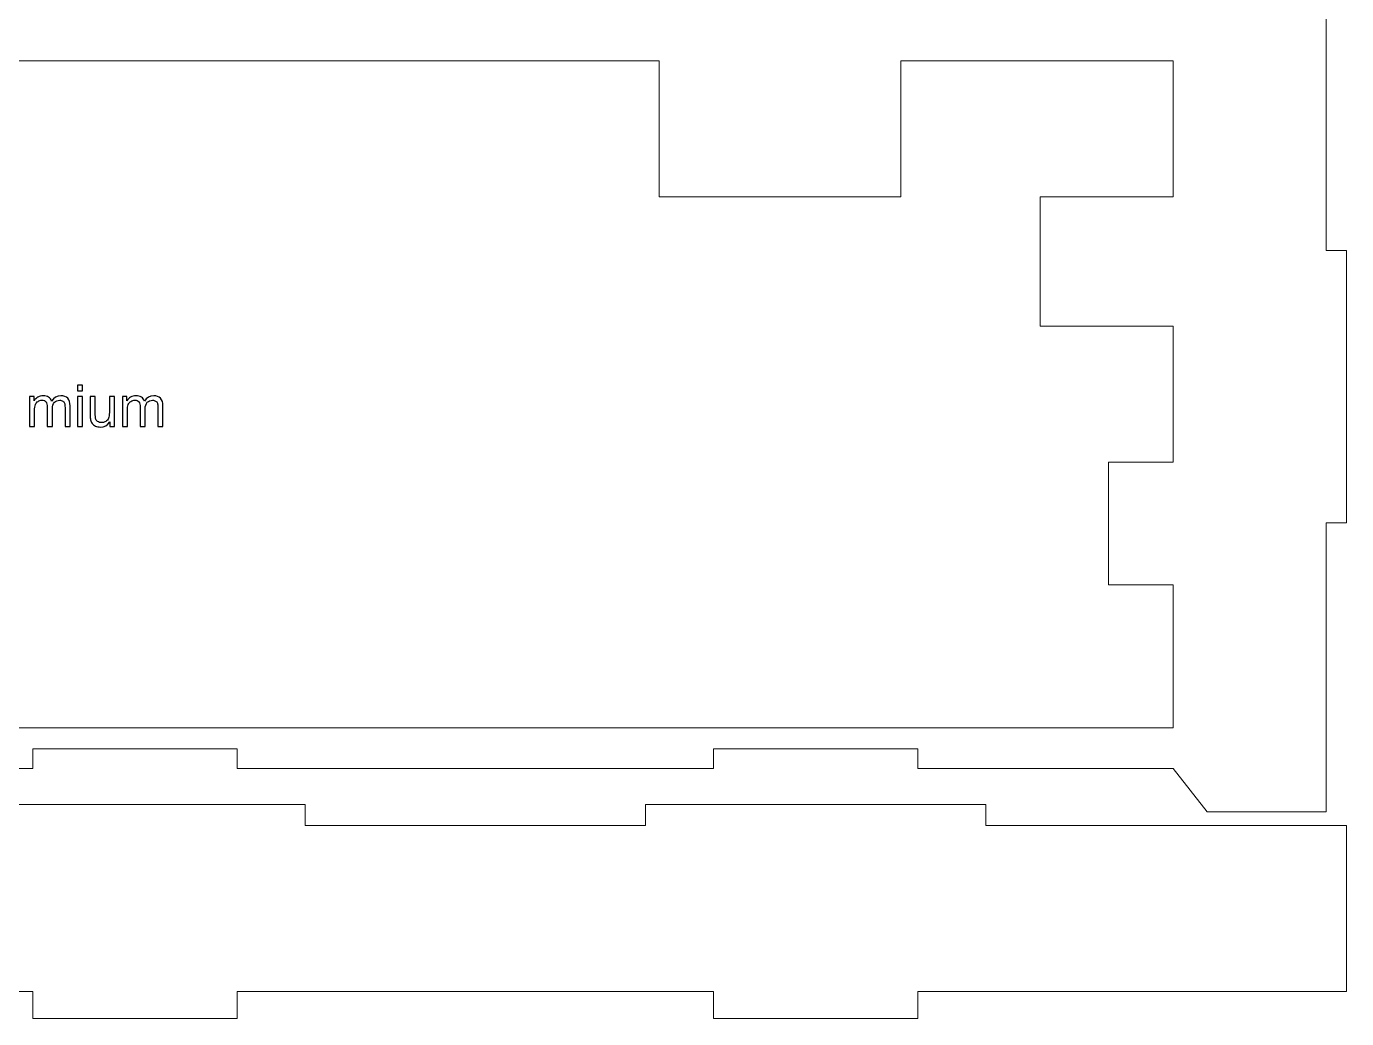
# Model space of a CAD drawing. Header units: centimetres. Extents: x -35.9 to 8.1, y -18.2 to 39.6.
# Drawn here: x -13.3 to 6.09, y -0.79 to 13.79 of the extents above; entities that cross this region are included whole.
import ezdxf

# ---------------------------------------------------------------- set-up
doc = ezdxf.new("R2010")
doc.units = ezdxf.units.CM
doc.header["$MEASUREMENT"] = 0
doc.layers.add('Layer 1', color=7, linetype='Continuous')

msp = doc.modelspace()

# ---------------------------------------------------------------- linework, layer by layer
at = {"layer": 'Layer 1', "lineweight": 20}
for points, knots in [([(-29.20633, 2.25055), (-29.20633, 2.25055), (-26.80636, 2.25054), (-26.80636, 2.25054), (-26.80636, 2.25054), (-26.80636, 2.25054), (-26.30636, 2.88653), (-26.30636, 2.88653), (-26.30636, 2.88653), (-26.30636, 2.88653), (-23.20633, 2.88653), (-23.20633, 2.88653), (-23.20633, 2.88653), (-23.20633, 2.88653), (-23.20633, 3.17901), (-23.20633, 3.17901), (-23.20633, 3.17901), (-23.20633, 3.17901), (-20.20633, 3.17901), (-20.20633, 3.17901), (-20.20633, 3.17901), (-20.20633, 3.17901), (-20.20633, 2.88653), (-20.20633, 2.88653), (-20.20633, 2.88653), (-20.20633, 2.88653), (-13.20632, 2.88653), (-13.20632, 2.88653), (-13.20632, 2.88653), (-13.20632, 2.88653), (-13.20633, 3.17901), (-13.20633, 3.17901), (-13.20633, 3.17901), (-13.20633, 3.17901), (-10.20633, 3.17901), (-10.20633, 3.17901), (-10.20633, 3.17901), (-10.20633, 3.17901), (-10.20632, 2.88653), (-10.20632, 2.88653), (-10.20632, 2.88653), (-10.20632, 2.88653), (-3.20633, 2.88653), (-3.20633, 2.88653), (-3.20633, 2.88653), (-3.20633, 2.88653), (-3.20633, 3.17901), (-3.20633, 3.17901), (-3.20633, 3.17901), (-3.20633, 3.17901), (-0.20633, 3.17901), (-0.20633, 3.17901), (-0.20633, 3.17901), (-0.20633, 3.17901), (-0.20633, 2.88653), (-0.20633, 2.88653), (-0.20633, 2.88653), (-0.20633, 2.88653), (3.54367, 2.88653), (3.54367, 2.88653), (3.54367, 2.88653), (3.54367, 2.88653), (4.04367, 2.25055), (4.04367, 2.25055), (4.04367, 2.25055), (4.04367, 2.25055), (5.79367, 2.25055), (5.79367, 2.25055), (5.79367, 2.25055), (5.79367, 3.6659), (5.79367, 5.08125), (5.79367, 6.4966), (5.79367, 6.4966), (5.79367, 6.4966), (6.09367, 6.4966), (6.09367, 6.4966), (6.09367, 6.4966), (6.09367, 6.4966), (6.09367, 10.4966), (6.09367, 10.4966), (6.09367, 10.4966), (6.09367, 10.4966), (5.79367, 10.4966), (5.79367, 10.4966), (5.79367, 10.4966), (5.79367, 10.4966), (5.79367, 14.19663), (5.79367, 14.19663), (5.79367, 14.19663), (5.79367, 14.19663), (0.79367, 14.19663), (0.79367, 14.19663), (0.79367, 14.19663), (0.79367, 14.19663), (0.79367, 14.4966), (0.79367, 14.4966), (0.79367, 14.4966), (0.79367, 14.4966), (-4.20633, 14.4966), (-4.20633, 14.4966), (-4.20633, 14.4966), (-4.20633, 14.4966), (-4.20633, 14.19663), (-4.20633, 14.19663), (-4.20633, 14.19663), (-4.20633, 14.19663), (-9.20634, 14.19663), (-9.20634, 14.19663), (-9.20634, 14.19663), (-9.20634, 14.19663), (-9.20634, 14.4966), (-9.20634, 14.4966), (-9.20634, 14.4966), (-9.20634, 14.4966), (-14.20633, 14.4966), (-14.20633, 14.4966), (-14.20633, 14.4966), (-14.20633, 14.4966), (-14.20633, 14.19663), (-14.20633, 14.19663), (-14.20633, 14.19663), (-14.20633, 14.19663), (-19.20633, 14.19663), (-19.20633, 14.19663), (-19.20633, 14.19663), (-19.20633, 14.19663), (-19.20633, 14.4966), (-19.20633, 14.4966), (-19.20633, 14.4966), (-19.20633, 14.4966), (-24.20633, 14.4966), (-24.20633, 14.4966), (-24.20633, 14.4966), (-24.20633, 14.4966), (-24.20633, 14.19663), (-24.20633, 14.19663), (-24.20633, 14.19663), (-24.20633, 14.19663), (-29.20633, 14.19663), (-29.20633, 14.19663), (-29.20633, 14.19663), (-29.20633, 14.19663), (-29.20633, 10.4966), (-29.20633, 10.4966), (-29.20633, 10.4966), (-29.20633, 10.4966), (-29.50633, 10.4966), (-29.50633, 10.4966), (-29.50633, 10.4966), (-29.50633, 10.4966), (-29.50633, 6.4966), (-29.50633, 6.4966), (-29.50633, 6.4966), (-29.50633, 6.4966), (-29.20633, 6.4966), (-29.20633, 6.4966), (-29.20633, 6.4966), (-29.20633, 5.08125), (-29.20633, 3.6659), (-29.20633, 2.25055)], [0, 0, 0, 0, 0.02439024, 0.02439024, 0.02439024, 0.02439024, 0.04878049, 0.04878049, 0.04878049, 0.04878049, 0.07317073, 0.07317073, 0.07317073, 0.07317073, 0.09756098, 0.09756098, 0.09756098, 0.09756098, 0.12195122, 0.12195122, 0.12195122, 0.12195122, 0.14634146, 0.14634146, 0.14634146, 0.14634146, 0.17073171, 0.17073171, 0.17073171, 0.17073171, 0.19512195, 0.19512195, 0.19512195, 0.19512195, 0.2195122, 0.2195122, 0.2195122, 0.2195122, 0.24390244, 0.24390244, 0.24390244, 0.24390244, 0.26829268, 0.26829268, 0.26829268, 0.26829268, 0.29268293, 0.29268293, 0.29268293, 0.29268293, 0.31707317, 0.31707317, 0.31707317, 0.31707317, 0.34146341, 0.34146341, 0.34146341, 0.34146341, 0.36585366, 0.36585366, 0.36585366, 0.36585366, 0.3902439, 0.3902439, 0.3902439, 0.3902439, 0.41463415, 0.41463415, 0.41463415, 0.41463415, 0.43902439, 0.43902439, 0.43902439, 0.43902439, 0.46341463, 0.46341463, 0.46341463, 0.46341463, 0.48780488, 0.48780488, 0.48780488, 0.48780488, 0.51219512, 0.51219512, 0.51219512, 0.51219512, 0.53658537, 0.53658537, 0.53658537, 0.53658537, 0.56097561, 0.56097561, 0.56097561, 0.56097561, 0.58536585, 0.58536585, 0.58536585, 0.58536585, 0.6097561, 0.6097561, 0.6097561, 0.6097561, 0.63414634, 0.63414634, 0.63414634, 0.63414634, 0.65853659, 0.65853659, 0.65853659, 0.65853659, 0.68292683, 0.68292683, 0.68292683, 0.68292683, 0.70731707, 0.70731707, 0.70731707, 0.70731707, 0.73170732, 0.73170732, 0.73170732, 0.73170732, 0.75609756, 0.75609756, 0.75609756, 0.75609756, 0.7804878, 0.7804878, 0.7804878, 0.7804878, 0.80487805, 0.80487805, 0.80487805, 0.80487805, 0.82926829, 0.82926829, 0.82926829, 0.82926829, 0.85365854, 0.85365854, 0.85365854, 0.85365854, 0.87804878, 0.87804878, 0.87804878, 0.87804878, 0.90243902, 0.90243902, 0.90243902, 0.90243902, 0.92682927, 0.92682927, 0.92682927, 0.92682927, 0.95121951, 0.95121951, 0.95121951, 0.95121951, 1, 1, 1, 1]), ([(3.54367, 3.48658), (3.54367, 3.48658), (3.54367, 5.5866), (3.54367, 5.5866), (3.54367, 5.5866), (3.54367, 5.5866), (2.59367, 5.5866), (2.59367, 5.5866), (2.59367, 5.5866), (2.59367, 5.5866), (2.59367, 7.38659), (2.59367, 7.38659), (2.59367, 7.38659), (2.59367, 7.38659), (3.54367, 7.38659), (3.54367, 7.38659), (3.54367, 7.38659), (3.54367, 7.38659), (3.54367, 9.38659), (3.54367, 9.38659), (3.54367, 9.38659), (3.54367, 9.38659), (1.59367, 9.38659), (1.59367, 9.38659), (1.59367, 9.38659), (1.59367, 9.38659), (1.59367, 11.28659), (1.59367, 11.28659), (1.59367, 11.28659), (1.59367, 11.28659), (3.54367, 11.28659), (3.54367, 11.28659), (3.54367, 11.28659), (3.54367, 11.28659), (3.54367, 13.28658), (3.54367, 13.28658), (3.54367, 13.28658), (3.54367, 13.28658), (-0.45633, 13.28658), (-0.45633, 13.28658), (-0.45633, 13.28658), (-0.45633, 13.28658), (-0.45633, 11.28659), (-0.45633, 11.28659), (-0.45633, 11.28659), (-0.45633, 11.28659), (-4.00633, 11.28659), (-4.00633, 11.28659), (-4.00633, 11.28659), (-4.00633, 11.28659), (-4.00633, 13.28658), (-4.00633, 13.28658), (-4.00633, 13.28658), (-4.00633, 13.28658), (-19.40633, 13.28658), (-19.40633, 13.28658), (-19.40633, 13.28658), (-19.40633, 13.28658), (-19.40633, 11.28659), (-19.40633, 11.28659), (-19.40633, 11.28659), (-19.40633, 11.28659), (-22.95633, 11.28659), (-22.95633, 11.28659), (-22.95633, 11.28659), (-22.95633, 11.28659), (-22.95633, 13.28658), (-22.95633, 13.28658), (-22.95633, 13.28658), (-22.95633, 13.28658), (-26.95633, 13.28658), (-26.95633, 13.28658), (-26.95633, 13.28658), (-26.95633, 13.28658), (-26.95633, 11.28659), (-26.95633, 11.28659), (-26.95633, 11.28659), (-26.95633, 11.28659), (-26.00633, 11.28659), (-26.00633, 11.28659), (-26.00633, 11.28659), (-26.00633, 11.28659), (-26.00633, 9.38659), (-26.00633, 9.38659), (-26.00633, 9.38659), (-26.00633, 9.38659), (-26.95633, 9.38659), (-26.95633, 9.38659), (-26.95633, 9.38659), (-26.95633, 9.38659), (-26.95633, 5.48659), (-26.95633, 5.48659), (-26.95633, 5.48659), (-26.95633, 5.48659), (-26.00633, 5.48659), (-26.00633, 5.48659), (-26.00633, 5.48659), (-26.00633, 5.48659), (-26.00633, 3.48658), (-26.00633, 3.48658), (-26.00633, 3.48658), (-26.00633, 3.48658), (3.54367, 3.48658), (3.54367, 3.48658)], [0, 0, 0, 0, 0.03703704, 0.03703704, 0.03703704, 0.03703704, 0.07407407, 0.07407407, 0.07407407, 0.07407407, 0.11111111, 0.11111111, 0.11111111, 0.11111111, 0.14814815, 0.14814815, 0.14814815, 0.14814815, 0.18518519, 0.18518519, 0.18518519, 0.18518519, 0.22222222, 0.22222222, 0.22222222, 0.22222222, 0.25925926, 0.25925926, 0.25925926, 0.25925926, 0.2962963, 0.2962963, 0.2962963, 0.2962963, 0.33333333, 0.33333333, 0.33333333, 0.33333333, 0.37037037, 0.37037037, 0.37037037, 0.37037037, 0.40740741, 0.40740741, 0.40740741, 0.40740741, 0.44444444, 0.44444444, 0.44444444, 0.44444444, 0.48148148, 0.48148148, 0.48148148, 0.48148148, 0.51851852, 0.51851852, 0.51851852, 0.51851852, 0.55555556, 0.55555556, 0.55555556, 0.55555556, 0.59259259, 0.59259259, 0.59259259, 0.59259259, 0.62962963, 0.62962963, 0.62962963, 0.62962963, 0.66666667, 0.66666667, 0.66666667, 0.66666667, 0.7037037, 0.7037037, 0.7037037, 0.7037037, 0.74074074, 0.74074074, 0.74074074, 0.74074074, 0.77777778, 0.77777778, 0.77777778, 0.77777778, 0.81481481, 0.81481481, 0.81481481, 0.81481481, 0.85185185, 0.85185185, 0.85185185, 0.85185185, 0.88888889, 0.88888889, 0.88888889, 0.88888889, 0.92592593, 0.92592593, 0.92592593, 0.92592593, 1, 1, 1, 1]), ([(6.09367, 2.05053), (6.09367, 2.05053), (6.09367, -0.38662), (6.09367, -0.38662), (6.09367, -0.38662), (3.99367, -0.38662), (1.89368, -0.38662), (-0.20632, -0.38662), (-0.20632, -0.38662), (-0.20632, -0.38662), (-0.20632, -0.78662), (-0.20632, -0.78662), (-0.20632, -0.78662), (-0.20632, -0.78662), (-3.20632, -0.78662), (-3.20632, -0.78662), (-3.20632, -0.78662), (-3.20632, -0.78662), (-3.20632, -0.38662), (-3.20632, -0.38662), (-3.20632, -0.38662), (-5.53965, -0.38662), (-7.87298, -0.38662), (-10.20631, -0.38662), (-10.20631, -0.38662), (-10.20631, -0.38662), (-10.20631, -0.78662), (-10.20631, -0.78662), (-10.20631, -0.78662), (-10.20631, -0.78662), (-13.20632, -0.78662), (-13.20632, -0.78662), (-13.20632, -0.78662), (-13.20632, -0.78662), (-13.20632, -0.38662), (-13.20632, -0.38662), (-13.20632, -0.38662), (-15.53965, -0.38662), (-17.87299, -0.38662), (-20.20632, -0.38662), (-20.20632, -0.38662), (-20.20632, -0.38662), (-20.20632, -0.78662), (-20.20632, -0.78662), (-20.20632, -0.78662), (-20.20632, -0.78662), (-23.20632, -0.78662), (-23.20632, -0.78662), (-23.20632, -0.78662), (-23.20632, -0.78662), (-23.20632, -0.38662), (-23.20632, -0.38662), (-23.20632, -0.38662), (-25.30632, -0.38662), (-27.40633, -0.38662), (-29.50633, -0.38662), (-29.50633, -0.38662), (-29.50633, -0.38662), (-29.50633, 2.05053), (-29.50633, 2.05053), (-29.50633, 2.05053), (-29.50633, 2.05053), (-24.20633, 2.05053), (-24.20633, 2.05053), (-24.20633, 2.05053), (-24.20633, 2.25758), (-24.20633, 2.15405), (-24.20633, 2.3611), (-24.20633, 2.3611), (-24.20633, 2.3611), (-19.20634, 2.3611), (-19.20634, 2.3611), (-19.20634, 2.3611), (-19.20634, 2.15405), (-19.20634, 2.25755), (-19.20634, 2.05053), (-19.20634, 2.05053), (-19.20634, 2.05053), (-14.20633, 2.05053), (-14.20633, 2.05053), (-14.20633, 2.05053), (-14.20633, 2.25758), (-14.20633, 2.15405), (-14.20633, 2.3611), (-14.20633, 2.3611), (-14.20633, 2.3611), (-9.20633, 2.3611), (-9.20633, 2.3611), (-9.20633, 2.3611), (-9.20633, 2.3611), (-9.20634, 2.05053), (-9.20634, 2.05053), (-9.20634, 2.05053), (-9.20634, 2.05053), (-4.20636, 2.05053), (-4.20636, 2.05053), (-4.20636, 2.05053), (-4.20636, 2.15405), (-4.20636, 2.25757), (-4.20635, 2.3611), (-4.20635, 2.3611), (-4.20635, 2.3611), (0.79366, 2.3611), (0.79366, 2.3611), (0.79366, 2.3611), (0.79366, 2.3611), (0.79366, 2.05053), (0.79366, 2.05053), (0.79366, 2.05053), (0.79366, 2.05053), (6.09367, 2.05053), (6.09367, 2.05053)], [0, 0, 0, 0, 0.03448276, 0.03448276, 0.03448276, 0.03448276, 0.06896552, 0.06896552, 0.06896552, 0.06896552, 0.10344828, 0.10344828, 0.10344828, 0.10344828, 0.13793103, 0.13793103, 0.13793103, 0.13793103, 0.17241379, 0.17241379, 0.17241379, 0.17241379, 0.20689655, 0.20689655, 0.20689655, 0.20689655, 0.24137931, 0.24137931, 0.24137931, 0.24137931, 0.27586207, 0.27586207, 0.27586207, 0.27586207, 0.31034483, 0.31034483, 0.31034483, 0.31034483, 0.34482759, 0.34482759, 0.34482759, 0.34482759, 0.37931034, 0.37931034, 0.37931034, 0.37931034, 0.4137931, 0.4137931, 0.4137931, 0.4137931, 0.44827586, 0.44827586, 0.44827586, 0.44827586, 0.48275862, 0.48275862, 0.48275862, 0.48275862, 0.51724138, 0.51724138, 0.51724138, 0.51724138, 0.55172414, 0.55172414, 0.55172414, 0.55172414, 0.5862069, 0.5862069, 0.5862069, 0.5862069, 0.62068966, 0.62068966, 0.62068966, 0.62068966, 0.65517241, 0.65517241, 0.65517241, 0.65517241, 0.68965517, 0.68965517, 0.68965517, 0.68965517, 0.72413793, 0.72413793, 0.72413793, 0.72413793, 0.75862069, 0.75862069, 0.75862069, 0.75862069, 0.79310345, 0.79310345, 0.79310345, 0.79310345, 0.82758621, 0.82758621, 0.82758621, 0.82758621, 0.86206897, 0.86206897, 0.86206897, 0.86206897, 0.89655172, 0.89655172, 0.89655172, 0.89655172, 0.93103448, 0.93103448, 0.93103448, 0.93103448, 1, 1, 1, 1])]:
    msp.add_open_spline(points, degree=3, knots=knots, dxfattribs=at)
at = {"layer": 'Layer 1', "color": 105}
for points, knots in [([(-13.25719, 7.91471), (-13.25719, 7.91471), (-13.25719, 8.35413), (-13.25719, 8.35413), (-13.25719, 8.35413), (-13.25719, 8.35413), (-13.1903, 8.35413), (-13.1903, 8.35413), (-13.1903, 8.35413), (-13.1903, 8.35413), (-13.1903, 8.29204), (-13.1903, 8.29204), (-13.1903, 8.29204), (-13.17662, 8.31349), (-13.15827, 8.33085), (-13.13541, 8.34383), (-13.13541, 8.34383), (-13.11255, 8.35695), (-13.08659, 8.36345), (-13.05738, 8.36345), (-13.05738, 8.36345), (-13.02492, 8.36345), (-12.99825, 8.35667), (-12.97751, 8.34327), (-12.97751, 8.34327), (-12.95676, 8.32972), (-12.94209, 8.31095), (-12.93362, 8.28668), (-12.93362, 8.28668), (-12.89863, 8.3379), (-12.85333, 8.36345), (-12.79745, 8.36345), (-12.79745, 8.36345), (-12.7537, 8.36345), (-12.71998, 8.35145), (-12.69655, 8.32732), (-12.69655, 8.32732), (-12.67299, 8.30319), (-12.66113, 8.26608), (-12.66113, 8.21598), (-12.66113, 8.21598), (-12.66113, 8.21598), (-12.66113, 7.91471), (-12.66113, 7.91471), (-12.66113, 7.91471), (-12.66113, 7.91471), (-12.73564, 7.91471), (-12.73564, 7.91471), (-12.73564, 7.91471), (-12.73564, 7.91471), (-12.73564, 8.19129), (-12.73564, 8.19129), (-12.73564, 8.19129), (-12.73564, 8.22092), (-12.73818, 8.24237), (-12.74298, 8.25549), (-12.74298, 8.25549), (-12.74778, 8.26862), (-12.75653, 8.27906), (-12.76937, 8.2871), (-12.76937, 8.2871), (-12.78207, 8.29515), (-12.79702, 8.2991), (-12.8141, 8.2991), (-12.8141, 8.2991), (-12.84514, 8.2991), (-12.87083, 8.2888), (-12.89129, 8.26834), (-12.89129, 8.26834), (-12.91175, 8.24773), (-12.92191, 8.21485), (-12.92191, 8.1697), (-12.92191, 8.1697), (-12.92191, 8.1697), (-12.92191, 7.91471), (-12.92191, 7.91471), (-12.92191, 7.91471), (-12.92191, 7.91471), (-12.99642, 7.91471), (-12.99642, 7.91471), (-12.99642, 7.91471), (-12.99642, 7.91471), (-12.99642, 8.1999), (-12.99642, 8.1999), (-12.99642, 8.1999), (-12.99642, 8.23292), (-13.00248, 8.25775), (-13.01462, 8.27426), (-13.01462, 8.27426), (-13.02675, 8.29077), (-13.04665, 8.2991), (-13.07417, 8.2991), (-13.07417, 8.2991), (-13.09505, 8.2991), (-13.11438, 8.29359), (-13.13216, 8.28259), (-13.13216, 8.28259), (-13.14994, 8.27158), (-13.16279, 8.25549), (-13.17083, 8.23419), (-13.17083, 8.23419), (-13.17873, 8.21302), (-13.18268, 8.1824), (-13.18268, 8.14246), (-13.18268, 8.14246), (-13.18268, 8.14246), (-13.18268, 7.91471), (-13.18268, 7.91471), (-13.18268, 7.91471), (-13.18268, 7.91471), (-13.25719, 7.91471), (-13.25719, 7.91471)], [0, 0, 0, 0, 0.03448276, 0.03448276, 0.03448276, 0.03448276, 0.06896552, 0.06896552, 0.06896552, 0.06896552, 0.10344828, 0.10344828, 0.10344828, 0.10344828, 0.13793103, 0.13793103, 0.13793103, 0.13793103, 0.17241379, 0.17241379, 0.17241379, 0.17241379, 0.20689655, 0.20689655, 0.20689655, 0.20689655, 0.24137931, 0.24137931, 0.24137931, 0.24137931, 0.27586207, 0.27586207, 0.27586207, 0.27586207, 0.31034483, 0.31034483, 0.31034483, 0.31034483, 0.34482759, 0.34482759, 0.34482759, 0.34482759, 0.37931034, 0.37931034, 0.37931034, 0.37931034, 0.4137931, 0.4137931, 0.4137931, 0.4137931, 0.44827586, 0.44827586, 0.44827586, 0.44827586, 0.48275862, 0.48275862, 0.48275862, 0.48275862, 0.51724138, 0.51724138, 0.51724138, 0.51724138, 0.55172414, 0.55172414, 0.55172414, 0.55172414, 0.5862069, 0.5862069, 0.5862069, 0.5862069, 0.62068966, 0.62068966, 0.62068966, 0.62068966, 0.65517241, 0.65517241, 0.65517241, 0.65517241, 0.68965517, 0.68965517, 0.68965517, 0.68965517, 0.72413793, 0.72413793, 0.72413793, 0.72413793, 0.75862069, 0.75862069, 0.75862069, 0.75862069, 0.79310345, 0.79310345, 0.79310345, 0.79310345, 0.82758621, 0.82758621, 0.82758621, 0.82758621, 0.86206897, 0.86206897, 0.86206897, 0.86206897, 0.89655172, 0.89655172, 0.89655172, 0.89655172, 0.93103448, 0.93103448, 0.93103448, 0.93103448, 1, 1, 1, 1]), ([(-12.55191, 8.43626), (-12.55191, 8.43626), (-12.55191, 8.52093), (-12.55191, 8.52093), (-12.55191, 8.52093), (-12.55191, 8.52093), (-12.4774, 8.52093), (-12.4774, 8.52093), (-12.4774, 8.52093), (-12.4774, 8.52093), (-12.4774, 8.43626), (-12.4774, 8.43626), (-12.4774, 8.43626), (-12.4774, 8.43626), (-12.55191, 8.43626), (-12.55191, 8.43626)], [0, 0, 0, 0, 0.2, 0.2, 0.2, 0.2, 0.4, 0.4, 0.4, 0.4, 0.6, 0.6, 0.6, 0.6, 1, 1, 1, 1]), ([(-12.55191, 7.91471), (-12.55191, 7.91471), (-12.55191, 8.35413), (-12.55191, 8.35413), (-12.55191, 8.35413), (-12.55191, 8.35413), (-12.4774, 8.35413), (-12.4774, 8.35413), (-12.4774, 8.35413), (-12.4774, 8.35413), (-12.4774, 7.91471), (-12.4774, 7.91471), (-12.4774, 7.91471), (-12.4774, 7.91471), (-12.55191, 7.91471), (-12.55191, 7.91471)], [0, 0, 0, 0, 0.2, 0.2, 0.2, 0.2, 0.4, 0.4, 0.4, 0.4, 0.6, 0.6, 0.6, 0.6, 1, 1, 1, 1]), ([(-12.07679, 7.91471), (-12.07679, 7.91471), (-12.07679, 7.98004), (-12.07679, 7.98004), (-12.07679, 7.98004), (-12.11094, 7.93023), (-12.15722, 7.9054), (-12.21578, 7.9054), (-12.21578, 7.9054), (-12.24161, 7.9054), (-12.26574, 7.91034), (-12.28817, 7.92021), (-12.28817, 7.92021), (-12.31061, 7.93023), (-12.32726, 7.94265), (-12.33813, 7.95761), (-12.33813, 7.95761), (-12.34899, 7.97271), (-12.35661, 7.99105), (-12.36099, 8.01278), (-12.36099, 8.01278), (-12.36395, 8.02746), (-12.3655, 8.0506), (-12.3655, 8.08221), (-12.3655, 8.08221), (-12.3655, 8.08221), (-12.3655, 8.35413), (-12.3655, 8.35413), (-12.3655, 8.35413), (-12.3655, 8.35413), (-12.291, 8.35413), (-12.291, 8.35413), (-12.291, 8.35413), (-12.291, 8.35413), (-12.291, 8.111), (-12.291, 8.111), (-12.291, 8.111), (-12.291, 8.07219), (-12.28944, 8.04594), (-12.28648, 8.03254), (-12.28648, 8.03254), (-12.28182, 8.01292), (-12.27195, 7.99768), (-12.25671, 7.98654), (-12.25671, 7.98654), (-12.24161, 7.97539), (-12.22298, 7.96974), (-12.20068, 7.96974), (-12.20068, 7.96974), (-12.17839, 7.96974), (-12.1575, 7.97539), (-12.13803, 7.98682), (-12.13803, 7.98682), (-12.11856, 7.99825), (-12.10473, 8.01391), (-12.09654, 8.03353), (-12.09654, 8.03353), (-12.0885, 8.05314), (-12.08441, 8.08179), (-12.08441, 8.11918), (-12.08441, 8.11918), (-12.08441, 8.11918), (-12.08441, 8.35413), (-12.08441, 8.35413), (-12.08441, 8.35413), (-12.08441, 8.35413), (-12.0099, 8.35413), (-12.0099, 8.35413), (-12.0099, 8.35413), (-12.0099, 8.35413), (-12.0099, 7.91471), (-12.0099, 7.91471), (-12.0099, 7.91471), (-12.0099, 7.91471), (-12.07679, 7.91471), (-12.07679, 7.91471)], [0, 0, 0, 0, 0.05, 0.05, 0.05, 0.05, 0.1, 0.1, 0.1, 0.1, 0.15, 0.15, 0.15, 0.15, 0.2, 0.2, 0.2, 0.2, 0.25, 0.25, 0.25, 0.25, 0.3, 0.3, 0.3, 0.3, 0.35, 0.35, 0.35, 0.35, 0.4, 0.4, 0.4, 0.4, 0.45, 0.45, 0.45, 0.45, 0.5, 0.5, 0.5, 0.5, 0.55, 0.55, 0.55, 0.55, 0.6, 0.6, 0.6, 0.6, 0.65, 0.65, 0.65, 0.65, 0.7, 0.7, 0.7, 0.7, 0.75, 0.75, 0.75, 0.75, 0.8, 0.8, 0.8, 0.8, 0.85, 0.85, 0.85, 0.85, 0.9, 0.9, 0.9, 0.9, 1, 1, 1, 1]), ([(-11.89292, 7.91471), (-11.89292, 7.91471), (-11.89292, 8.35413), (-11.89292, 8.35413), (-11.89292, 8.35413), (-11.89292, 8.35413), (-11.82603, 8.35413), (-11.82603, 8.35413), (-11.82603, 8.35413), (-11.82603, 8.35413), (-11.82603, 8.29204), (-11.82603, 8.29204), (-11.82603, 8.29204), (-11.81235, 8.31349), (-11.794, 8.33085), (-11.77114, 8.34383), (-11.77114, 8.34383), (-11.74828, 8.35695), (-11.72232, 8.36345), (-11.69311, 8.36345), (-11.69311, 8.36345), (-11.66065, 8.36345), (-11.63398, 8.35667), (-11.61324, 8.34327), (-11.61324, 8.34327), (-11.59249, 8.32972), (-11.57782, 8.31095), (-11.56935, 8.28668), (-11.56935, 8.28668), (-11.53436, 8.3379), (-11.48906, 8.36345), (-11.43318, 8.36345), (-11.43318, 8.36345), (-11.38943, 8.36345), (-11.35571, 8.35145), (-11.33228, 8.32732), (-11.33228, 8.32732), (-11.30872, 8.30319), (-11.29686, 8.26608), (-11.29686, 8.21598), (-11.29686, 8.21598), (-11.29686, 8.21598), (-11.29686, 7.91471), (-11.29686, 7.91471), (-11.29686, 7.91471), (-11.29686, 7.91471), (-11.37137, 7.91471), (-11.37137, 7.91471), (-11.37137, 7.91471), (-11.37137, 7.91471), (-11.37137, 8.19129), (-11.37137, 8.19129), (-11.37137, 8.19129), (-11.37137, 8.22092), (-11.37391, 8.24237), (-11.37871, 8.25549), (-11.37871, 8.25549), (-11.38351, 8.26862), (-11.39226, 8.27906), (-11.4051, 8.2871), (-11.4051, 8.2871), (-11.4178, 8.29515), (-11.43275, 8.2991), (-11.44983, 8.2991), (-11.44983, 8.2991), (-11.48087, 8.2991), (-11.50656, 8.2888), (-11.52702, 8.26834), (-11.52702, 8.26834), (-11.54748, 8.24773), (-11.55764, 8.21485), (-11.55764, 8.1697), (-11.55764, 8.1697), (-11.55764, 8.1697), (-11.55764, 7.91471), (-11.55764, 7.91471), (-11.55764, 7.91471), (-11.55764, 7.91471), (-11.63215, 7.91471), (-11.63215, 7.91471), (-11.63215, 7.91471), (-11.63215, 7.91471), (-11.63215, 8.1999), (-11.63215, 8.1999), (-11.63215, 8.1999), (-11.63215, 8.23292), (-11.63821, 8.25775), (-11.65035, 8.27426), (-11.65035, 8.27426), (-11.66248, 8.29077), (-11.68238, 8.2991), (-11.7099, 8.2991), (-11.7099, 8.2991), (-11.73078, 8.2991), (-11.75011, 8.29359), (-11.76789, 8.28259), (-11.76789, 8.28259), (-11.78567, 8.27158), (-11.79852, 8.25549), (-11.80656, 8.23419), (-11.80656, 8.23419), (-11.81446, 8.21302), (-11.81841, 8.1824), (-11.81841, 8.14246), (-11.81841, 8.14246), (-11.81841, 8.14246), (-11.81841, 7.91471), (-11.81841, 7.91471), (-11.81841, 7.91471), (-11.81841, 7.91471), (-11.89292, 7.91471), (-11.89292, 7.91471)], [0, 0, 0, 0, 0.03448276, 0.03448276, 0.03448276, 0.03448276, 0.06896552, 0.06896552, 0.06896552, 0.06896552, 0.10344828, 0.10344828, 0.10344828, 0.10344828, 0.13793103, 0.13793103, 0.13793103, 0.13793103, 0.17241379, 0.17241379, 0.17241379, 0.17241379, 0.20689655, 0.20689655, 0.20689655, 0.20689655, 0.24137931, 0.24137931, 0.24137931, 0.24137931, 0.27586207, 0.27586207, 0.27586207, 0.27586207, 0.31034483, 0.31034483, 0.31034483, 0.31034483, 0.34482759, 0.34482759, 0.34482759, 0.34482759, 0.37931034, 0.37931034, 0.37931034, 0.37931034, 0.4137931, 0.4137931, 0.4137931, 0.4137931, 0.44827586, 0.44827586, 0.44827586, 0.44827586, 0.48275862, 0.48275862, 0.48275862, 0.48275862, 0.51724138, 0.51724138, 0.51724138, 0.51724138, 0.55172414, 0.55172414, 0.55172414, 0.55172414, 0.5862069, 0.5862069, 0.5862069, 0.5862069, 0.62068966, 0.62068966, 0.62068966, 0.62068966, 0.65517241, 0.65517241, 0.65517241, 0.65517241, 0.68965517, 0.68965517, 0.68965517, 0.68965517, 0.72413793, 0.72413793, 0.72413793, 0.72413793, 0.75862069, 0.75862069, 0.75862069, 0.75862069, 0.79310345, 0.79310345, 0.79310345, 0.79310345, 0.82758621, 0.82758621, 0.82758621, 0.82758621, 0.86206897, 0.86206897, 0.86206897, 0.86206897, 0.89655172, 0.89655172, 0.89655172, 0.89655172, 0.93103448, 0.93103448, 0.93103448, 0.93103448, 1, 1, 1, 1])]:
    msp.add_open_spline(points, degree=3, knots=knots, dxfattribs=at)

doc.saveas('drawing.dxf')
